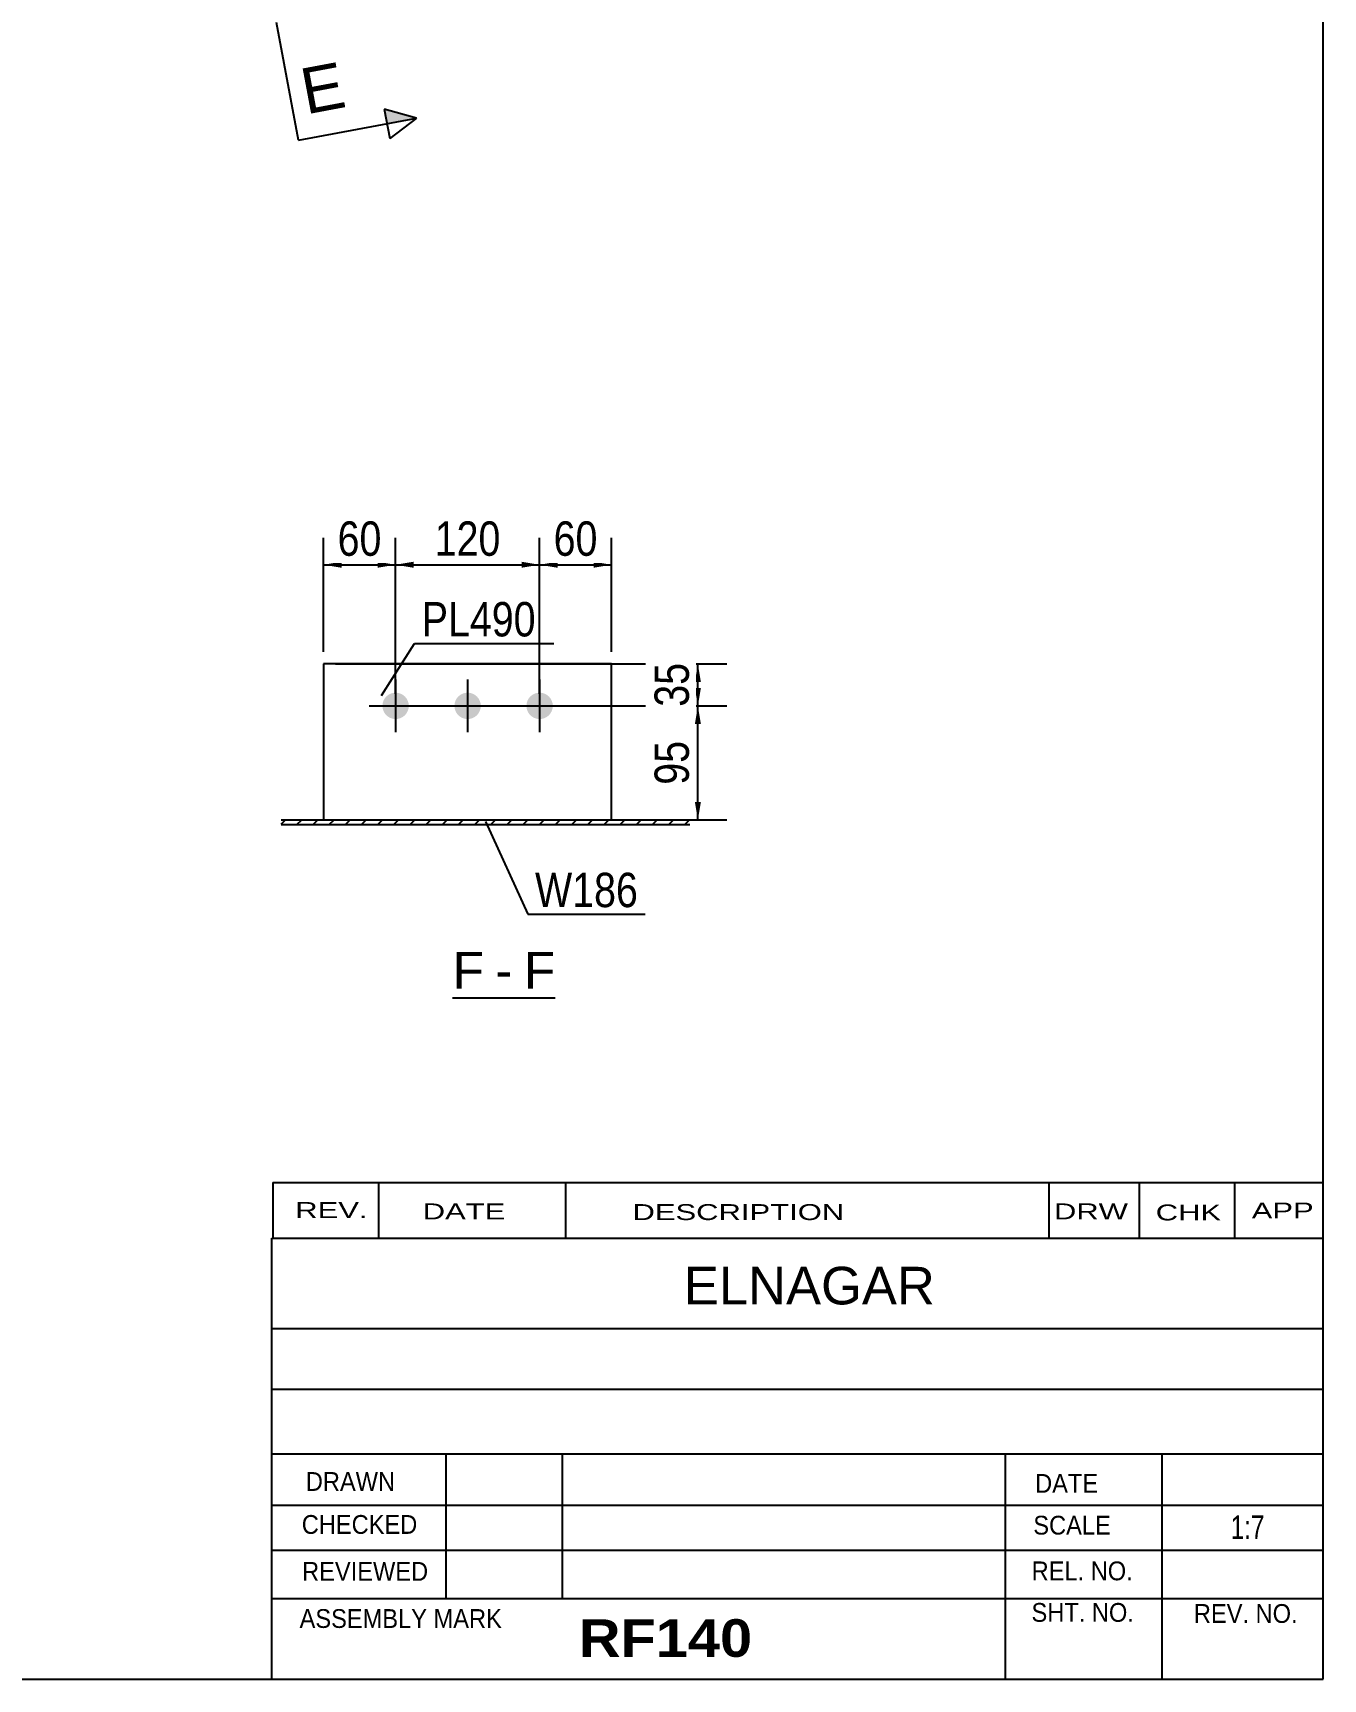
# Model space of a CAD drawing. Header units: millimetres. Extents: x -29 to 374, y -199 to 78.
# Drawn here: x 266.4 to 373.9, y -199.2 to -62 of the extents above; entities that cross this region are included whole.
import ezdxf

# ---------------------------------------------------------------- set-up
doc = ezdxf.new("R2010")
doc.units = ezdxf.units.MM
doc.linetypes.add('DXK_LINE_DOT1', pattern=[1.8814, 0.9407, -0.9407])
doc.styles.add('Arial', font='ARIAL.TTF', dxfattribs={"height": 0.2})
doc.styles.add('Arial Bold', font='ARIALBD.TTF', dxfattribs={"height": 0.2})
doc.styles.add('Arial Narrow', font='ARIALN.TTF', dxfattribs={"height": 0.2})

# ---------------------------------------------------------------- blocks, each defined once
blk = doc.blocks.new('Unknown-627306872-1201')
at = {"color": 5, "linetype": 'Continuous'}
for p, q in [((373.94, -199.19), (373.94, 77.81)), ((-26.06, -199.19), (373.94, -199.19))]:
    blk.add_line(p, q, dxfattribs=at)
blk = doc.blocks.new('Unknown-627306872-14 - 4583')
at = {"color": 7, "linetype": 'Continuous'}
blk.add_line((301.4, -142.41), (309.95, -142.41), dxfattribs=at)
at = {"color": 0, "linetype": 'Continuous'}
for points in [[(304, -141.66), (304, -138.46), (301.4, -138.46), (301.4, -141.66)], [(306.38, -141.66), (306.38, -138.46), (304.96, -138.46), (304.96, -141.66)], [(309.95, -141.66), (309.95, -138.46), (307.34, -138.46), (307.34, -141.66)]]:
    blk.add_wipeout(points, dxfattribs=at)
at = {"color": 96, "linetype": 'Continuous', "style": 'Arial'}
for s, p in [('F', (301.4, -141.66)), ('F', (307.34, -141.66)), ('-', (304.96, -141.66))]:
    blk.add_text(s, height=3.06, dxfattribs=at).set_placement(p)
blk = doc.blocks.new('Part-627306872-4625 - 4583')
at = {"color": 2, "linetype": 'Continuous'}
for p, q in [((314.65, -114.59), (290.65, -114.59)), ((290.65, -114.59), (290.65, -127.59)), ((314.65, -127.59), (314.65, -114.59))]:
    blk.add_line(p, q, dxfattribs=at)
at = {"color": 7, "linetype": 'DXK_LINE_DOT1'}
blk.add_line((290.65, -127.59), (314.65, -127.59), dxfattribs=at)
blk = doc.blocks.new('Bolt-627306872-4681 - 4583')
at = {"linetype": 'Continuous'}
for points in [[(297.75, -118.09, -1), (295.55, -118.09, -1)], [(303.75, -118.09, -1), (301.55, -118.09, -1)], [(309.75, -118.09, -1), (307.55, -118.09, -1)]]:
    blk.add_hatch(color=3, dxfattribs=at).paths.add_polyline_path(points)
at = {"color": 3, "linetype": 'Continuous'}
for p, q in [((296.65, -115.89), (296.65, -120.29)), ((302.65, -115.89), (302.65, -120.29)), ((308.65, -115.89), (308.65, -120.29)), ((294.45, -118.09), (298.85, -118.09)), ((300.45, -118.09), (304.85, -118.09)), ((306.45, -118.09), (310.85, -118.09))]:
    blk.add_line(p, q, dxfattribs=at)
blk = doc.blocks.new('Part-627306872-4658 - 4583')
at = {"linetype": 'Continuous'}
h = blk.add_hatch(dxfattribs=at)
h.set_pattern_fill('', scale=0.3, style=0, pattern_type=0)
h.set_pattern_definition([(45, (321.1558, -127.5865), (-0.67352, 0.67352), [])])
h.paths.add_polyline_path([(321.16, -127.99), (321.16, -127.59), (287.11, -127.59), (287.11, -127.99)])
at = {"color": 2, "linetype": 'Continuous'}
for p, q in [((287.11, -127.59), (321.16, -127.59)), ((287.11, -127.99), (321.16, -127.99))]:
    blk.add_line(p, q, dxfattribs=at)
blk = doc.blocks.new('StraightDimension-627306872-4824 - 4583')
at = {"linetype": 'Continuous'}
for points in [[(321.59, -119.59), (321.84, -118.09), (322.09, -119.59)], [(322.09, -126.09), (321.84, -127.59), (321.59, -126.09)]]:
    blk.add_hatch(color=7, dxfattribs=at).paths.add_polyline_path(points)
at = {"color": 7, "linetype": 'Continuous'}
for p, q in [((297.65, -118.09), (324.24, -118.09)), ((321.84, -127.59), (321.84, -118.09)), ((315.65, -127.59), (324.24, -127.59))]:
    blk.add_line(p, q, dxfattribs=at)
at = {"color": 0}
blk.add_wipeout([(321.69, -120.41), (317.49, -120.41), (317.49, -125.26), (321.69, -125.26)], dxfattribs=at)
at = {"color": 3, "style": 'Arial Narrow'}
blk.add_text('95', height=2.863, rotation=90.0002, dxfattribs=at).set_placement((321.09, -124.66))
blk = doc.blocks.new('StraightDimension-627306872-4823 - 4583')
at = {"linetype": 'Continuous'}
for points in [[(321.59, -116.09), (321.84, -114.59), (322.09, -116.09)], [(322.09, -116.59), (321.84, -118.09), (321.59, -116.59)]]:
    blk.add_hatch(color=7, dxfattribs=at).paths.add_polyline_path(points)
at = {"color": 7, "linetype": 'Continuous'}
for p, q in [((291.65, -114.59), (324.24, -114.59)), ((321.84, -118.09), (321.84, -114.59)), ((297.65, -118.09), (324.24, -118.09))]:
    blk.add_line(p, q, dxfattribs=at)
at = {"color": 0}
blk.add_wipeout([(321.69, -113.91), (317.49, -113.91), (317.49, -118.76), (321.69, -118.76)], dxfattribs=at)
at = {"color": 3, "style": 'Arial Narrow'}
blk.add_text('35', height=2.863, rotation=90.0002, dxfattribs=at).set_placement((321.09, -118.16))
blk = doc.blocks.new('StraightDimension-627306872-4842 - 4583')
at = {"linetype": 'Continuous'}
for points in [[(310.15, -106.58), (308.65, -106.33), (310.15, -106.08)], [(313.15, -106.08), (314.65, -106.33), (313.15, -106.58)]]:
    blk.add_hatch(color=7, dxfattribs=at).paths.add_polyline_path(points)
at = {"color": 7, "linetype": 'Continuous'}
for p, q in [((308.65, -117.09), (308.65, -104.08)), ((314.65, -113.59), (314.65, -104.08)), ((308.65, -106.33), (314.65, -106.33))]:
    blk.add_line(p, q, dxfattribs=at)
at = {"color": 0}
blk.add_wipeout([(314.08, -106.18), (314.08, -101.98), (309.22, -101.98), (309.22, -106.18)], dxfattribs=at)
at = {"color": 3, "style": 'Arial Narrow'}
blk.add_text('60', height=2.863, dxfattribs=at).set_placement((309.82, -105.58))
blk = doc.blocks.new('StraightDimension-627306872-4843 - 4583')
at = {"linetype": 'Continuous'}
for points in [[(298.15, -106.58), (296.65, -106.33), (298.15, -106.08)], [(307.15, -106.08), (308.65, -106.33), (307.15, -106.58)]]:
    blk.add_hatch(color=7, dxfattribs=at).paths.add_polyline_path(points)
at = {"color": 7, "linetype": 'Continuous'}
for p, q in [((296.65, -117.09), (296.65, -104.08)), ((308.65, -117.09), (308.65, -104.08)), ((296.65, -106.33), (308.65, -106.33))]:
    blk.add_line(p, q, dxfattribs=at)
at = {"color": 0}
blk.add_wipeout([(305.99, -106.18), (305.99, -101.98), (299.31, -101.98), (299.31, -106.18)], dxfattribs=at)
at = {"color": 3, "style": 'Arial Narrow'}
blk.add_text('120', height=2.863, dxfattribs=at).set_placement((299.91, -105.58))
blk = doc.blocks.new('StraightDimension-627306872-4844 - 4583')
at = {"linetype": 'Continuous'}
for points in [[(292.15, -106.58), (290.65, -106.33), (292.15, -106.08)], [(295.15, -106.08), (296.65, -106.33), (295.15, -106.58)]]:
    blk.add_hatch(color=7, dxfattribs=at).paths.add_polyline_path(points)
at = {"color": 7, "linetype": 'Continuous'}
for p, q in [((290.65, -113.59), (290.65, -104.08)), ((296.65, -117.09), (296.65, -104.08)), ((290.65, -106.33), (296.65, -106.33))]:
    blk.add_line(p, q, dxfattribs=at)
at = {"color": 0}
blk.add_wipeout([(296.08, -106.18), (296.08, -101.98), (291.22, -101.98), (291.22, -106.18)], dxfattribs=at)
at = {"color": 3, "style": 'Arial Narrow'}
blk.add_text('60', height=2.863, dxfattribs=at).set_placement((291.82, -105.58))
blk = doc.blocks.new('CBS_NAME_BLOG-627306872-6881')
at = {"color": 7, "linetype": 'Continuous'}
for p, q in [((286.34, -162.44), (373.86, -162.44)), ((286.34, -199.15), (286.34, -162.44)), ((286.34, -169.98), (373.86, -169.98)), ((286.42, -175.03), (373.93, -175.03)), ((286.34, -180.41), (373.86, -180.41)), ((300.87, -192.51), (300.87, -180.41)), ((310.55, -192.49), (310.55, -180.42)), ((347.47, -199.15), (347.47, -180.42)), ((360.52, -199.15), (360.52, -180.41)), ((286.35, -184.7), (373.93, -184.69)), ((286.34, -188.45), (373.86, -188.45)), ((286.34, -192.49), (373.86, -192.49)), ((286.34, -199.19), (373.93, -199.19))]:
    blk.add_line(p, q, dxfattribs=at)
at = {"color": 3, "linetype": 'Continuous', "style": 'Arial'}
blk.add_text('ELNAGAR', height=3.133, dxfattribs=at).set_placement((320.67, -167.97))
at = {"color": 3, "linetype": 'Continuous'}
for s, height, style, width, p in [('DRAWN', 1.566, 'Arial', 0.9, (289.17, -183.51)), ('DATE', 1.566, 'Arial', 0.9, (349.94, -183.67)), ('CHECKED', 1.566, 'Arial', 0.9, (288.83, -187.09)), ('SCALE', 1.566, 'Arial', 0.9, (349.79, -187.15)), ('1:7', 1.957, 'Arial Narrow', 0.9, (366.24, -187.51)), ('REVIEWED', 1.566, 'Arial', 0.9, (288.86, -191)), ('REL. NO.', 1.566, 'Arial', 0.9, (349.65, -190.96)), ('ASSEMBLY MARK', 1.5663, 'Arial', 0.9, (288.65, -194.93)), ('SHT. NO.', 1.566, 'Arial', 0.9, (349.64, -194.42)), ('REV. NO.', 1.566, 'Arial', 0.9, (363.17, -194.51)), ('RF140', 3.131, 'Arial Bold', 1.1, (311.92, -197.34))]:
    blk.add_text(s, height=height, dxfattribs=dict(at, style=style, width=width)).set_placement(p)
blk = doc.blocks.new('CBS_REVISION-627306872-6882')
at = {"color": 7, "linetype": 'Continuous'}
for p, q in [((286.43, -157.81), (373.93, -157.81)), ((286.43, -157.81), (286.43, -162.44)), ((295.22, -157.81), (295.22, -162.44)), ((310.82, -157.81), (310.82, -162.38)), ((351.08, -157.81), (351.08, -162.44)), ((358.62, -157.81), (358.62, -162.44)), ((366.56, -157.81), (366.56, -162.44)), ((286.43, -162.44), (373.93, -162.44))]:
    blk.add_line(p, q, dxfattribs=at)
at = {"color": 7, "style": 'Arial Narrow', "width": 1.7}
for s, height, p in [('REV.', 1.326, (288.29, -160.77)), ('DATE', 1.326, (298.91, -160.88)), ('DESCRIPTION', 1.3257, (316.39, -160.94)), ('DRW', 1.326, (351.51, -160.88)), ('CHK', 1.326, (359.99, -160.97)), ('APP', 1.326, (367.99, -160.81))]:
    blk.add_text(s, height=height, dxfattribs=at).set_placement(p)
blk = doc.blocks.new('SectionMark-627306872-2799 - 1568')
at = {"linetype": 'Continuous'}
for points in [[(277.07, 30.89), (276.84, 32.12), (279.29, 32.58)], [(295.94, -69.58), (295.7, -68.35), (298.39, -69.12)]]:
    blk.add_hatch(color=30, dxfattribs=at).paths.add_polyline_path(points)
at = {"color": 30, "linetype": 'Continuous'}
for p, q in [((277.07, 30.89), (276.61, 33.35)), ((276.61, 33.35), (279.29, 32.58)), ((269.47, 30.74), (279.29, 32.58)), ((279.29, 32.58), (277.07, 30.89)), ((298.39, -69.12), (295.7, -68.35)), ((295.7, -68.35), (296.17, -70.81)), ((298.39, -69.12), (296.17, -70.81))]:
    blk.add_line(p, q, dxfattribs=at)
at = {"color": 0, "linetype": 'Continuous'}
for points in [[(275.05, 25.68), (274.31, 29.61), (270.82, 28.96), (271.56, 25.03)], [(292.67, -68.15), (291.93, -64.22), (288.44, -64.88), (289.18, -68.81)]]:
    blk.add_wipeout(points, dxfattribs=at)
at = {"color": 30, "linetype": 'Continuous'}
for p, q in [((269.47, 30.74), (271.31, 20.91)), ((288.56, -70.96), (286.72, -61.13)), ((288.56, -70.96), (298.39, -69.12))]:
    blk.add_line(p, q, dxfattribs=at)
at = {"color": 96, "linetype": 'Continuous', "style": 'Arial'}
for p in [(271.56, 25.03), (289.18, -68.81)]:
    blk.add_text('E', height=3.82, rotation=10.6341, dxfattribs=at).set_placement(p)
blk = doc.blocks.new('Mark-627306872-4817 - 4583')
at = {"color": 0}
blk.add_wipeout([(316.85, -134.86), (316.85, -131.86), (308.27, -131.86), (308.27, -134.86)], dxfattribs=at)
blk.add_wipeout([(316.85, -134.86), (316.85, -131.86), (308.27, -131.86), (308.27, -134.86)], dxfattribs=at)
at = {"color": 7, "linetype": 'Continuous'}
for p, q in [((304.13, -127.73), (307.67, -135.46)), ((307.67, -135.46), (317.45, -135.46))]:
    blk.add_line(p, q, dxfattribs=at)
at = {"color": 3, "style": 'Arial Narrow'}
blk.add_text('W186', height=2.863, dxfattribs=at).set_placement((308.27, -134.86))
blk = doc.blocks.new('Mark-627306872-4814 - 4583')
at = {"color": 0}
blk.add_wipeout([(308.34, -112.3), (308.34, -109.3), (298.83, -109.3), (298.83, -112.3)], dxfattribs=at)
blk.add_wipeout([(308.34, -112.3), (308.34, -109.3), (298.83, -109.3), (298.83, -112.3)], dxfattribs=at)
at = {"color": 7, "linetype": 'Continuous'}
for p, q in [((295.48, -117.22), (298.23, -112.9)), ((298.23, -112.9), (309.84, -112.9))]:
    blk.add_line(p, q, dxfattribs=at)
at = {"color": 3, "style": 'Arial Narrow'}
blk.add_text('PL490', height=2.863, dxfattribs=at).set_placement((298.83, -112.3))

msp = doc.modelspace()

# ---------------------------------------------------------------- block references
for name in ['Unknown-627306872-1201', 'Part-627306872-4625 - 4583', 'Bolt-627306872-4681 - 4583', 'Part-627306872-4658 - 4583', 'CBS_REVISION-627306872-6882', 'CBS_NAME_BLOG-627306872-6881']:
    msp.add_blockref(name, (0, 0))

# ---------------------------------------------------------------- next in the draw order: block references
for name in ['SectionMark-627306872-2799 - 1568', 'StraightDimension-627306872-4824 - 4583', 'Unknown-627306872-14 - 4583']:
    msp.add_blockref(name, (0, 0))

# ---------------------------------------------------------------- next in the draw order: block references
for name in ['StraightDimension-627306872-4823 - 4583', 'Mark-627306872-4817 - 4583']:
    msp.add_blockref(name, (0, 0))

# ---------------------------------------------------------------- next in the draw order: block references
msp.add_blockref('StraightDimension-627306872-4842 - 4583', (0, 0))

# ---------------------------------------------------------------- next in the draw order: block references
msp.add_blockref('StraightDimension-627306872-4843 - 4583', (0, 0))

# ---------------------------------------------------------------- next in the draw order: block references
msp.add_blockref('StraightDimension-627306872-4844 - 4583', (0, 0))

# ---------------------------------------------------------------- next in the draw order: block references
msp.add_blockref('Mark-627306872-4814 - 4583', (0, 0))

doc.saveas('drawing.dxf')
